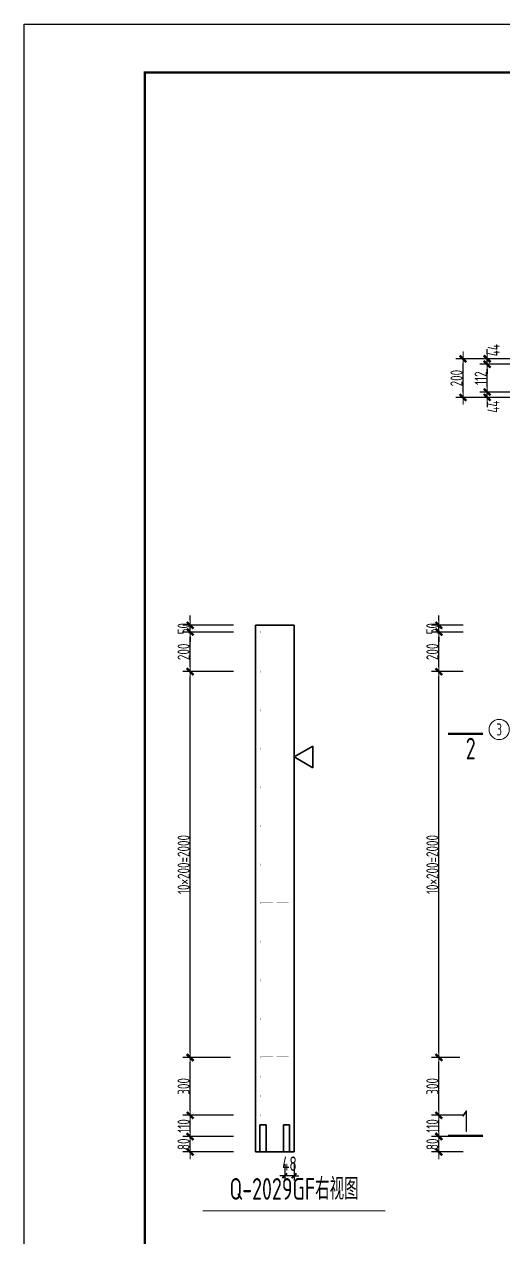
# Model space of a CAD drawing. Extents: x -85320 to 1679916, y -1321939 to 627.
# Drawn here: x 1261140 to 1271052, y -1170012 to -1144872 of the extents above; entities that cross this region are included whole.
import ezdxf
from ezdxf.enums import TextEntityAlignment as Align

# ---------------------------------------------------------------- set-up
doc = ezdxf.new("R2010")
doc.units = 0
doc.header["$LTSCALE"] = 1000
for name, color, linetype in [('BORDER', 7, 'Continuous'), ('图名', 85, 'Continuous'), ('手孔标注', 3, 'Continuous'), ('打印线框', 7, 'Continuous'), ('拉模', 7, 'Continuous'), ('砼墙', 3, 'Continuous')]:
    doc.layers.add(name, color=color, linetype=linetype)
for name, color, linetype, lineweight in [('直线', 7, 'Continuous', 18), ('预制墙图名', 7, 'Continuous', 18), ('预制墙墙身水平筋', 130, 'Continuous', 18), ('预制墙墙身纵向受力筋', 1, 'Continuous', 18), ('预制墙详图标注', 3, 'Continuous', 18), ('预制墙详图轮廓', 3, 'Continuous', 35)]:
    doc.layers.add(name, color=color, linetype=linetype, lineweight=lineweight)
doc.styles.add('TSSD_Dimension', font='tssdeng.shx', dxfattribs={"width": 0.7, "bigfont": 'hztxt.shx'})
doc.styles.add('样式 1', font='yjkeng.shx', dxfattribs={"width": 0.7, "bigfont": 'yjkchn.shx'})
doc.styles.add('样式 2', font='yjkeng.shx', dxfattribs={"width": 0.7, "bigfont": 'yjkchn.shx'})
doc.dimstyles.new('标注', dxfattribs={"dimtxt": 300, "dimasz": 100, "dimexe": 100, "dimexo": 250, "dimgap": 100, "dimtad": 1, "dimdec": 0, "dimlfac": 0.25, "dimzin": 0, "dimdsep": 46, "dimtxsty": 'TSSD_Dimension', "dimblk": 'ARCHTICK', "dimcen": 0, "dimdle": 100, "dimclrt": 7, "dimadec": 0, "dimazin": 0, "dimtfac": 1, "dimtdec": 0, "dimtix": 1, "dimtmove": 2, "dimatfit": 3, "dimfxl": 1, "dimtolj": 1, "dimtzin": 0, "dimarcsym": 0})
doc.dimstyles.new('盈建科结构', dxfattribs={"dimscale": 100, "dimtxt": 2.5, "dimasz": 1, "dimexe": 1.5, "dimexo": 0.625, "dimgap": 0.1, "dimtad": 1, "dimdec": 0, "dimrnd": 1, "dimzin": 0, "dimdsep": 46, "dimtxsty": '样式 1', "dimblk": '_yjkbk', "dimblk1": 'ARCHTICK', "dimblk2": 'ARCHTICK', "dimcen": 0.09, "dimadec": 0, "dimazin": 0, "dimtfac": 1, "dimtdec": 4, "dimtix": 1, "dimtmove": 2, "dimatfit": 3, "dimfxl": 1, "dimtolj": 1, "dimtzin": 0, "dimarcsym": 0})

# ---------------------------------------------------------------- blocks, each defined once
blk = doc.blocks.new('_yjkbk')
blk.add_line((-1, 0), (1.5, 0))
blk.add_lwpolyline([(-0.7, -0.7, 0.5, 0.5, 0), (0.7, 0.7, 0.5, 0.5, 0)], format="xyseb")
blk = doc.blocks.new('*D4805')
at = {"layer": 'Defpoints', "color": 0, "transparency": 16777216}
for p in [(1269729, -1167934), (1270229, -1167934), (1270229, -1168254)]:
    blk.add_point(p, dxfattribs=at)
at = {"layer": '预制墙详图标注', "color": 0, "lineweight": -2, "transparency": 16777216}
for p, q in [((1270229, -1167934), (1269579, -1167934)), ((1270229, -1168254), (1269579, -1168254)), ((1269729, -1168154), (1269729, -1168034))]:
    blk.add_line(p, q, dxfattribs=at)
at = {"layer": '预制墙详图标注', "color": 0, "lineweight": -2, "transparency": 16777216, "xscale": 100, "yscale": 100, "zscale": 100}
for p, rotation in [((1269729, -1167934), 90), ((1269729, -1168254), 270)]:
    blk.add_blockref('_yjkbk', p, dxfattribs=dict(at, rotation=rotation))
at = {"layer": '预制墙详图标注', "color": 0, "transparency": 16777216, "insert": (1269719, -1168094), "char_height": 250, "attachment_point": 8, "rotation": 90, "style": '样式 1'}
blk.add_mtext('\\A1;80', dxfattribs=at)
blk = doc.blocks.new('_ArchTick')
at = {"color": 0, "linetype": 'ByBlock', "const_width": 0.4}
blk.add_lwpolyline([(-0.5, -0.5), (0.5, 0.5)], dxfattribs=at)
blk = doc.blocks.new('*D4806')
at = {"layer": 'Defpoints', "color": 0, "transparency": 16777216}
for p in [(1269729, -1167494), (1270229, -1167494), (1270229, -1167934)]:
    blk.add_point(p, dxfattribs=at)
at = {"layer": '预制墙详图标注', "color": 0, "lineweight": -2, "transparency": 16777216}
for p, q in [((1270229, -1167494), (1269579, -1167494)), ((1269729, -1167834), (1269729, -1167594)), ((1270229, -1167934), (1269579, -1167934))]:
    blk.add_line(p, q, dxfattribs=at)
at = {"layer": '预制墙详图标注', "color": 0, "lineweight": -2, "transparency": 16777216, "xscale": 100, "yscale": 100, "zscale": 100}
for p, rotation in [((1269729, -1167494), 90), ((1269729, -1167934), 270)]:
    blk.add_blockref('_yjkbk', p, dxfattribs=dict(at, rotation=rotation))
at = {"layer": '预制墙详图标注', "color": 0, "transparency": 16777216, "insert": (1269719, -1167714), "char_height": 250, "attachment_point": 8, "rotation": 90, "style": '样式 1'}
blk.add_mtext('\\A1;110', dxfattribs=at)
blk = doc.blocks.new('*D4807')
at = {"layer": 'Defpoints', "color": 0, "transparency": 16777216}
for p in [(1269729, -1166294), (1270229, -1166294), (1270229, -1167494)]:
    blk.add_point(p, dxfattribs=at)
at = {"layer": '预制墙详图标注', "color": 0, "lineweight": -2, "transparency": 16777216}
for p, q in [((1270166, -1166294), (1269579, -1166294)), ((1269729, -1167394), (1269729, -1166394)), ((1270166, -1167494), (1269579, -1167494))]:
    blk.add_line(p, q, dxfattribs=at)
at = {"layer": '预制墙详图标注', "color": 0, "lineweight": -2, "transparency": 16777216, "xscale": 100, "yscale": 100, "zscale": 100}
for p, rotation in [((1269729, -1166294), 90), ((1269729, -1167494), 270)]:
    blk.add_blockref('_yjkbk', p, dxfattribs=dict(at, rotation=rotation))
at = {"layer": '预制墙详图标注', "color": 0, "transparency": 16777216, "insert": (1269719, -1166894), "char_height": 250, "attachment_point": 8, "rotation": 90, "style": '样式 1'}
blk.add_mtext('\\A1;300', dxfattribs=at)
blk = doc.blocks.new('*D4808')
at = {"layer": 'Defpoints', "color": 0, "transparency": 16777216}
for p in [(1269729, -1158294), (1270229, -1158294), (1270229, -1166294)]:
    blk.add_point(p, dxfattribs=at)
at = {"layer": '预制墙详图标注', "color": 0, "lineweight": -2, "transparency": 16777216}
for p, q in [((1270166, -1158294), (1269579, -1158294)), ((1269729, -1166194), (1269729, -1158394)), ((1270166, -1166294), (1269579, -1166294))]:
    blk.add_line(p, q, dxfattribs=at)
at = {"layer": '预制墙详图标注', "color": 0, "lineweight": -2, "transparency": 16777216, "xscale": 100, "yscale": 100, "zscale": 100}
for p, rotation in [((1269729, -1158294), 90), ((1269729, -1166294), 270)]:
    blk.add_blockref('_yjkbk', p, dxfattribs=dict(at, rotation=rotation))
at = {"layer": '预制墙详图标注', "color": 0, "transparency": 16777216, "insert": (1269719, -1162294), "char_height": 250, "attachment_point": 8, "rotation": 90, "style": '样式 1'}
blk.add_mtext('\\A1;10×200=2000', dxfattribs=at)
blk = doc.blocks.new('*D4820')
at = {"layer": 'Defpoints', "color": 0, "transparency": 16777216}
for p in [(1264576, -1167934), (1265476, -1167934), (1265476, -1168254)]:
    blk.add_point(p, dxfattribs=at)
at = {"layer": '预制墙详图标注', "color": 0, "lineweight": -2, "transparency": 16777216}
for p, q in [((1265476, -1167934), (1264426, -1167934)), ((1265476, -1168254), (1264426, -1168254)), ((1264576, -1168154), (1264576, -1168034))]:
    blk.add_line(p, q, dxfattribs=at)
at = {"layer": '预制墙详图标注', "color": 0, "lineweight": -2, "transparency": 16777216, "xscale": 100, "yscale": 100, "zscale": 100}
for p, rotation in [((1264576, -1167934), 90), ((1264576, -1168254), 270)]:
    blk.add_blockref('_yjkbk', p, dxfattribs=dict(at, rotation=rotation))
at = {"layer": '预制墙详图标注', "color": 0, "transparency": 16777216, "insert": (1264566, -1168094), "char_height": 250, "attachment_point": 8, "rotation": 90, "style": '样式 1'}
blk.add_mtext('\\A1;80', dxfattribs=at)
blk = doc.blocks.new('*D4821')
at = {"layer": 'Defpoints', "color": 0, "transparency": 16777216}
for p in [(1264576, -1167494), (1265476, -1167494), (1265476, -1167934)]:
    blk.add_point(p, dxfattribs=at)
at = {"layer": '预制墙详图标注', "color": 0, "lineweight": -2, "transparency": 16777216}
for p, q in [((1265476, -1167494), (1264426, -1167494)), ((1264576, -1167834), (1264576, -1167594)), ((1265476, -1167934), (1264426, -1167934))]:
    blk.add_line(p, q, dxfattribs=at)
at = {"layer": '预制墙详图标注', "color": 0, "lineweight": -2, "transparency": 16777216, "xscale": 100, "yscale": 100, "zscale": 100}
for p, rotation in [((1264576, -1167494), 90), ((1264576, -1167934), 270)]:
    blk.add_blockref('_yjkbk', p, dxfattribs=dict(at, rotation=rotation))
at = {"layer": '预制墙详图标注', "color": 0, "transparency": 16777216, "insert": (1264566, -1167714), "char_height": 250, "attachment_point": 8, "rotation": 90, "style": '样式 1'}
blk.add_mtext('\\A1;110', dxfattribs=at)
blk = doc.blocks.new('*D4822')
at = {"layer": 'Defpoints', "color": 0, "transparency": 16777216}
for p in [(1264576, -1166294), (1265476, -1166294), (1265476, -1167494)]:
    blk.add_point(p, dxfattribs=at)
at = {"layer": '预制墙详图标注', "color": 0, "lineweight": -2, "transparency": 16777216}
for p, q in [((1265413, -1166294), (1264426, -1166294)), ((1264576, -1167394), (1264576, -1166394)), ((1265413, -1167494), (1264426, -1167494))]:
    blk.add_line(p, q, dxfattribs=at)
at = {"layer": '预制墙详图标注', "color": 0, "lineweight": -2, "transparency": 16777216, "xscale": 100, "yscale": 100, "zscale": 100}
for p, rotation in [((1264576, -1166294), 90), ((1264576, -1167494), 270)]:
    blk.add_blockref('_yjkbk', p, dxfattribs=dict(at, rotation=rotation))
at = {"layer": '预制墙详图标注', "color": 0, "transparency": 16777216, "insert": (1264566, -1166894), "char_height": 250, "attachment_point": 8, "rotation": 90, "style": '样式 1'}
blk.add_mtext('\\A1;300', dxfattribs=at)
blk = doc.blocks.new('*D4823')
at = {"layer": 'Defpoints', "color": 0, "transparency": 16777216}
for p in [(1264576, -1158294), (1265476, -1158294), (1265476, -1166294)]:
    blk.add_point(p, dxfattribs=at)
at = {"layer": '预制墙详图标注', "color": 0, "lineweight": -2, "transparency": 16777216}
for p, q in [((1265413, -1158294), (1264426, -1158294)), ((1264576, -1166194), (1264576, -1158394)), ((1265413, -1166294), (1264426, -1166294))]:
    blk.add_line(p, q, dxfattribs=at)
at = {"layer": '预制墙详图标注', "color": 0, "lineweight": -2, "transparency": 16777216, "xscale": 100, "yscale": 100, "zscale": 100}
for p, rotation in [((1264576, -1158294), 90), ((1264576, -1166294), 270)]:
    blk.add_blockref('_yjkbk', p, dxfattribs=dict(at, rotation=rotation))
at = {"layer": '预制墙详图标注', "color": 0, "transparency": 16777216, "insert": (1264566, -1162294), "char_height": 250, "attachment_point": 8, "rotation": 90, "style": '样式 1'}
blk.add_mtext('\\A1;10×200=2000', dxfattribs=at)
blk = doc.blocks.new('*D4750')
at = {"layer": 'Defpoints', "color": 0, "transparency": 16777216}
for p in [(1266537, -1168254), (1266729, -1168254), (1266537, -1168747)]:
    blk.add_point(p, dxfattribs=at)
at = {"layer": '手孔标注', "color": 0, "lineweight": -2, "transparency": 16777216}
for p, q in [((1266537, -1168504), (1266537, -1168847)), ((1266729, -1168504), (1266729, -1168847)), ((1266537, -1168747), (1266437, -1168747)), ((1266729, -1168747), (1266537, -1168747)), ((1266729, -1168747), (1266829, -1168747))]:
    blk.add_line(p, q, dxfattribs=at)
at = {"layer": '手孔标注', "color": 0, "lineweight": -2, "transparency": 16777216, "xscale": 100, "yscale": 100, "zscale": 100}
blk.add_blockref('_ArchTick', (1266537, -1168747), dxfattribs=at)
at = {"layer": '手孔标注', "color": 0, "lineweight": -2, "transparency": 16777216, "xscale": 100, "yscale": 100, "zscale": 100, "rotation": 180}
blk.add_blockref('_ArchTick', (1266729, -1168747), dxfattribs=at)
at = {"layer": '手孔标注', "color": 7, "lineweight": 0, "transparency": 16777216, "insert": (1266633, -1168497), "char_height": 300, "attachment_point": 5, "style": 'TSSD_Dimension'}
blk.add_mtext('\\A1;48', dxfattribs=at)
blk = doc.blocks.new('*D4751')
at = {"layer": 'Defpoints', "color": 0, "transparency": 16777216}
for p in [(1270729, -1152497), (1271229, -1152497), (1271229, -1152609)]:
    blk.add_point(p, dxfattribs=at)
at = {"layer": '预制墙详图标注', "color": 0, "lineweight": -2, "transparency": 16777216}
for p, q in [((1270729, -1152397), (1270729, -1152297)), ((1271229, -1152497), (1270579, -1152497)), ((1271229, -1152609), (1270579, -1152609)), ((1270729, -1152609), (1270729, -1152497)), ((1270729, -1152709), (1270729, -1152809))]:
    blk.add_line(p, q, dxfattribs=at)
at = {"layer": '预制墙详图标注', "color": 0, "lineweight": -2, "transparency": 16777216, "xscale": 100, "yscale": 100, "zscale": 100}
for p, rotation in [((1270729, -1152497), 270), ((1270729, -1152609), 90)]:
    blk.add_blockref('_yjkbk', p, dxfattribs=dict(at, rotation=rotation))
at = {"layer": '预制墙详图标注', "color": 0, "transparency": 16777216, "insert": (1270985, -1152802), "char_height": 250, "attachment_point": 8, "rotation": 90, "style": '样式 1'}
blk.add_mtext('\\A1;44', dxfattribs=at)
blk = doc.blocks.new('*D4752')
at = {"layer": 'Defpoints', "color": 0, "transparency": 16777216}
for p in [(1270729, -1151921), (1271229, -1151921), (1271229, -1152497)]:
    blk.add_point(p, dxfattribs=at)
at = {"layer": '预制墙详图标注', "color": 0, "lineweight": -2, "transparency": 16777216}
for p, q in [((1271229, -1151921), (1270579, -1151921)), ((1270729, -1152397), (1270729, -1152021)), ((1271229, -1152497), (1270579, -1152497))]:
    blk.add_line(p, q, dxfattribs=at)
at = {"layer": '预制墙详图标注', "color": 0, "lineweight": -2, "transparency": 16777216, "xscale": 100, "yscale": 100, "zscale": 100}
for p, rotation in [((1270729, -1151921), 90), ((1270729, -1152497), 270)]:
    blk.add_blockref('_yjkbk', p, dxfattribs=dict(at, rotation=rotation))
at = {"layer": '预制墙详图标注', "color": 0, "transparency": 16777216, "insert": (1270719, -1152209), "char_height": 250, "attachment_point": 8, "rotation": 90, "style": '样式 1'}
blk.add_mtext('\\A1;112', dxfattribs=at)
blk = doc.blocks.new('*D4753')
at = {"layer": 'Defpoints', "color": 0, "transparency": 16777216}
for p in [(1270729, -1151809), (1271229, -1151809), (1271229, -1151921)]:
    blk.add_point(p, dxfattribs=at)
at = {"layer": '预制墙详图标注', "color": 0, "lineweight": -2, "transparency": 16777216}
for p, q in [((1270729, -1151709), (1270729, -1151609)), ((1271229, -1151809), (1270579, -1151809)), ((1270729, -1151921), (1270729, -1151809)), ((1271229, -1151921), (1270579, -1151921)), ((1270729, -1152021), (1270729, -1152121))]:
    blk.add_line(p, q, dxfattribs=at)
at = {"layer": '预制墙详图标注', "color": 0, "lineweight": -2, "transparency": 16777216, "xscale": 100, "yscale": 100, "zscale": 100}
for p, rotation in [((1270729, -1151809), 270), ((1270729, -1151921), 90)]:
    blk.add_blockref('_yjkbk', p, dxfattribs=dict(at, rotation=rotation))
at = {"layer": '预制墙详图标注', "color": 0, "transparency": 16777216, "insert": (1270989, -1151630), "char_height": 250, "attachment_point": 8, "rotation": 90, "style": '样式 1'}
blk.add_mtext('\\A1;44', dxfattribs=at)
blk = doc.blocks.new('*D4754')
at = {"layer": 'Defpoints', "color": 0, "transparency": 16777216}
for p in [(1270229, -1151809), (1270729, -1151809), (1270729, -1152609)]:
    blk.add_point(p, dxfattribs=at)
at = {"layer": '预制墙详图标注', "color": 0, "lineweight": -2, "transparency": 16777216}
for p, q in [((1270666, -1151809), (1270079, -1151809)), ((1270229, -1152509), (1270229, -1151909)), ((1270666, -1152609), (1270079, -1152609))]:
    blk.add_line(p, q, dxfattribs=at)
at = {"layer": '预制墙详图标注', "color": 0, "lineweight": -2, "transparency": 16777216, "xscale": 100, "yscale": 100, "zscale": 100}
for p, rotation in [((1270229, -1151809), 90), ((1270229, -1152609), 270)]:
    blk.add_blockref('_yjkbk', p, dxfattribs=dict(at, rotation=rotation))
at = {"layer": '预制墙详图标注', "color": 0, "transparency": 16777216, "insert": (1270219, -1152209), "char_height": 250, "attachment_point": 8, "rotation": 90, "style": '样式 1'}
blk.add_mtext('\\A1;200', dxfattribs=at)
blk = doc.blocks.new('*D4765')
at = {"layer": 'Defpoints', "color": 0, "transparency": 16777216}
for p in [(1269729, -1157474), (1270229, -1157474), (1270229, -1158294)]:
    blk.add_point(p, dxfattribs=at)
at = {"layer": '预制墙详图标注', "color": 0, "lineweight": -2, "transparency": 16777216}
for p, q in [((1270229, -1157474), (1269579, -1157474)), ((1269729, -1158194), (1269729, -1157574)), ((1270229, -1158294), (1269579, -1158294))]:
    blk.add_line(p, q, dxfattribs=at)
at = {"layer": '预制墙详图标注', "color": 0, "lineweight": -2, "transparency": 16777216, "xscale": 100, "yscale": 100, "zscale": 100}
for p, rotation in [((1269729, -1157474), 90), ((1269729, -1158294), 270)]:
    blk.add_blockref('_yjkbk', p, dxfattribs=dict(at, rotation=rotation))
at = {"layer": '预制墙详图标注', "color": 0, "transparency": 16777216, "insert": (1269719, -1157884), "char_height": 250, "attachment_point": 8, "rotation": 90, "style": '样式 1'}
blk.add_mtext('\\A1;200', dxfattribs=at)
blk = doc.blocks.new('*D4766')
at = {"layer": 'Defpoints', "color": 0, "transparency": 16777216}
for p in [(1269729, -1157334), (1270229, -1157334), (1270229, -1157474)]:
    blk.add_point(p, dxfattribs=at)
at = {"layer": '预制墙详图标注', "color": 0, "lineweight": -2, "transparency": 16777216}
for p, q in [((1269729, -1157234), (1269729, -1157134)), ((1270229, -1157334), (1269579, -1157334)), ((1269729, -1157474), (1269729, -1157334)), ((1270229, -1157474), (1269579, -1157474)), ((1269729, -1157574), (1269729, -1157674))]:
    blk.add_line(p, q, dxfattribs=at)
at = {"layer": '预制墙详图标注', "color": 0, "lineweight": -2, "transparency": 16777216, "xscale": 100, "yscale": 100, "zscale": 100}
for p, rotation in [((1269729, -1157334), 270), ((1269729, -1157474), 90)]:
    blk.add_blockref('_yjkbk', p, dxfattribs=dict(at, rotation=rotation))
at = {"layer": '预制墙详图标注', "color": 0, "transparency": 16777216, "insert": (1269719, -1157404), "char_height": 250, "attachment_point": 8, "rotation": 90, "style": '样式 1'}
blk.add_mtext('\\A1;50', dxfattribs=at)
blk = doc.blocks.new('*D4767')
at = {"layer": 'Defpoints', "color": 0, "transparency": 16777216}
for p in [(1264576, -1157474), (1265476, -1157474), (1265476, -1158294)]:
    blk.add_point(p, dxfattribs=at)
at = {"layer": '预制墙详图标注', "color": 0, "lineweight": -2, "transparency": 16777216}
for p, q in [((1265476, -1157474), (1264426, -1157474)), ((1264576, -1158194), (1264576, -1157574)), ((1265476, -1158294), (1264426, -1158294))]:
    blk.add_line(p, q, dxfattribs=at)
at = {"layer": '预制墙详图标注', "color": 0, "lineweight": -2, "transparency": 16777216, "xscale": 100, "yscale": 100, "zscale": 100}
for p, rotation in [((1264576, -1157474), 90), ((1264576, -1158294), 270)]:
    blk.add_blockref('_yjkbk', p, dxfattribs=dict(at, rotation=rotation))
at = {"layer": '预制墙详图标注', "color": 0, "transparency": 16777216, "insert": (1264566, -1157884), "char_height": 250, "attachment_point": 8, "rotation": 90, "style": '样式 1'}
blk.add_mtext('\\A1;200', dxfattribs=at)
blk = doc.blocks.new('*D4768')
at = {"layer": 'Defpoints', "color": 0, "transparency": 16777216}
for p in [(1264576, -1157334), (1265476, -1157334), (1265476, -1157474)]:
    blk.add_point(p, dxfattribs=at)
at = {"layer": '预制墙详图标注', "color": 0, "lineweight": -2, "transparency": 16777216}
for p, q in [((1264576, -1157234), (1264576, -1157134)), ((1265476, -1157334), (1264426, -1157334)), ((1264576, -1157474), (1264576, -1157334)), ((1265476, -1157474), (1264426, -1157474)), ((1264576, -1157574), (1264576, -1157674))]:
    blk.add_line(p, q, dxfattribs=at)
at = {"layer": '预制墙详图标注', "color": 0, "lineweight": -2, "transparency": 16777216, "xscale": 100, "yscale": 100, "zscale": 100}
for p, rotation in [((1264576, -1157334), 270), ((1264576, -1157474), 90)]:
    blk.add_blockref('_yjkbk', p, dxfattribs=dict(at, rotation=rotation))
at = {"layer": '预制墙详图标注', "color": 0, "transparency": 16777216, "insert": (1264566, -1157404), "char_height": 250, "attachment_point": 8, "rotation": 90, "style": '样式 1'}
blk.add_mtext('\\A1;50', dxfattribs=at)
blk = doc.blocks.new('图框1')
at = {"layer": 'BORDER', "const_width": 50}
blk.add_lwpolyline([(1377779, -823089), (1377779, -783089), (1433679, -783089), (1433679, -823089)], close=True, dxfattribs=at)

msp = doc.modelspace()

# ---------------------------------------------------------------- linework, layer by layer
at = {"layer": '图名', "lineweight": 50}
for p, q in [((1270641.234, -1159584.354), (1269921.234, -1159584.354)), ((1270641.234, -1167922.354), (1269921.234, -1167922.354))]:
    msp.add_line(p, q, dxfattribs=at)
at = {"layer": '打印线框', "color": 1}
msp.add_lwpolyline([(1261139.782, -1186871.677), (1261139.782, -1144871.677), (1320539.782, -1144871.677), (1320539.782, -1186871.677)], close=True, dxfattribs=at)
at = {"layer": '直线', "lineweight": 18}
msp.add_circle((1270978.734, -1159494.077), 210, dxfattribs=at)
at = {"layer": '砼墙', "lineweight": 35}
for p, q in [((1266020.734, -1168254.354), (1266020.734, -1167694.354)), ((1266148.734, -1167694.354), (1266020.734, -1167694.354)), ((1266020.734, -1168254.354), (1266020.734, -1167694.354)), ((1266148.734, -1167694.354), (1266020.734, -1167694.354)), ((1266020.734, -1168254.354), (1266020.734, -1167694.354)), ((1266148.734, -1167694.354), (1266020.734, -1167694.354)), ((1266020.734, -1168254.354), (1266020.734, -1167694.354)), ((1266148.734, -1167694.354), (1266020.734, -1167694.354)), ((1266020.734, -1168254.354), (1266020.734, -1167694.354)), ((1266148.734, -1167694.354), (1266020.734, -1167694.354)), ((1266148.734, -1168254.354), (1266148.734, -1167694.354)), ((1266148.734, -1168254.354), (1266148.734, -1167694.354)), ((1266148.734, -1168254.354), (1266148.734, -1167694.354)), ((1266148.734, -1168254.354), (1266148.734, -1167694.354)), ((1266148.734, -1168254.354), (1266148.734, -1167694.354)), ((1266508.734, -1168254.354), (1266508.734, -1167694.354)), ((1266636.734, -1167694.354), (1266508.734, -1167694.354)), ((1266508.734, -1168254.354), (1266508.734, -1167694.354)), ((1266636.734, -1167694.354), (1266508.734, -1167694.354)), ((1266508.734, -1168254.354), (1266508.734, -1167694.354)), ((1266636.734, -1167694.354), (1266508.734, -1167694.354)), ((1266508.734, -1168254.354), (1266508.734, -1167694.354)), ((1266636.734, -1167694.354), (1266508.734, -1167694.354)), ((1266636.734, -1168254.354), (1266636.734, -1167694.354)), ((1266636.734, -1168254.354), (1266636.734, -1167694.354)), ((1266636.734, -1168254.354), (1266636.734, -1167694.354)), ((1266636.734, -1168254.354), (1266636.734, -1167694.354))]:
    msp.add_line(p, q, dxfattribs=at)
at = {"layer": '预制墙图名', "lineweight": 18}
msp.add_line((1268616.813, -1169476.248), (1264840.656, -1169476.248), dxfattribs=at)
at = {"layer": '预制墙墙身水平筋', "lineweight": 18, "const_width": 0.18}
for points in [[(1266290.451, -1157454.354), (1266040.734, -1157454.354), (1266040.734, -1157494.354), (1266290.451, -1157494.354), (1266290.451, -1157454.354), (1266040.734, -1157454.354), (1266040.734, -1157494.354), (1266290.451, -1157494.354)], [(1266367.018, -1157494.354), (1266616.734, -1157494.354), (1266616.734, -1157454.354), (1266367.018, -1157454.354), (1266367.018, -1157494.354), (1266616.734, -1157494.354), (1266616.734, -1157454.354), (1266367.018, -1157454.354)], [(1266290.451, -1158274.354), (1266040.734, -1158274.354), (1266040.734, -1158314.354), (1266290.451, -1158314.354), (1266290.451, -1158274.354), (1266040.734, -1158274.354), (1266040.734, -1158314.354), (1266290.451, -1158314.354)], [(1266367.018, -1158314.354), (1266616.734, -1158314.354), (1266616.734, -1158274.354), (1266367.018, -1158274.354), (1266367.018, -1158314.354), (1266616.734, -1158314.354), (1266616.734, -1158274.354), (1266367.018, -1158274.354)], [(1266290.451, -1159074.354), (1266040.734, -1159074.354), (1266040.734, -1159114.354), (1266290.451, -1159114.354), (1266290.451, -1159074.354), (1266040.734, -1159074.354), (1266040.734, -1159114.354), (1266290.451, -1159114.354)], [(1266367.018, -1159114.354), (1266616.734, -1159114.354), (1266616.734, -1159074.354), (1266367.018, -1159074.354), (1266367.018, -1159114.354), (1266616.734, -1159114.354), (1266616.734, -1159074.354), (1266367.018, -1159074.354)], [(1266290.451, -1159874.354), (1266040.734, -1159874.354), (1266040.734, -1159914.354), (1266290.451, -1159914.354), (1266290.451, -1159874.354), (1266040.734, -1159874.354), (1266040.734, -1159914.354), (1266290.451, -1159914.354)], [(1266367.018, -1159914.354), (1266616.734, -1159914.354), (1266616.734, -1159874.354), (1266367.018, -1159874.354), (1266367.018, -1159914.354), (1266616.734, -1159914.354), (1266616.734, -1159874.354), (1266367.018, -1159874.354)], [(1266290.451, -1160674.354), (1266040.734, -1160674.354), (1266040.734, -1160714.354), (1266290.451, -1160714.354), (1266290.451, -1160674.354), (1266040.734, -1160674.354), (1266040.734, -1160714.354), (1266290.451, -1160714.354)], [(1266367.018, -1160714.354), (1266616.734, -1160714.354), (1266616.734, -1160674.354), (1266367.018, -1160674.354), (1266367.018, -1160714.354), (1266616.734, -1160714.354), (1266616.734, -1160674.354), (1266367.018, -1160674.354)], [(1266290.451, -1161474.354), (1266040.734, -1161474.354), (1266040.734, -1161514.354), (1266290.451, -1161514.354), (1266290.451, -1161474.354), (1266040.734, -1161474.354), (1266040.734, -1161514.354), (1266290.451, -1161514.354)], [(1266367.018, -1161514.354), (1266616.734, -1161514.354), (1266616.734, -1161474.354), (1266367.018, -1161474.354), (1266367.018, -1161514.354), (1266616.734, -1161514.354), (1266616.734, -1161474.354), (1266367.018, -1161474.354)], [(1266290.451, -1162274.354), (1266040.734, -1162274.354), (1266040.734, -1162314.354), (1266290.451, -1162314.354), (1266290.451, -1162274.354), (1266040.734, -1162274.354), (1266040.734, -1162314.354), (1266290.451, -1162314.354)], [(1266367.018, -1162314.354), (1266616.734, -1162314.354), (1266616.734, -1162274.354), (1266367.018, -1162274.354), (1266367.018, -1162314.354), (1266616.734, -1162314.354), (1266616.734, -1162274.354), (1266367.018, -1162274.354)], [(1266290.451, -1163074.354), (1266040.734, -1163074.354), (1266040.734, -1163114.354), (1266290.451, -1163114.354), (1266290.451, -1163074.354), (1266040.734, -1163074.354), (1266040.734, -1163114.354), (1266290.451, -1163114.354)], [(1266367.018, -1163114.354), (1266616.734, -1163114.354), (1266616.734, -1163074.354), (1266367.018, -1163074.354), (1266367.018, -1163114.354), (1266616.734, -1163114.354), (1266616.734, -1163074.354), (1266367.018, -1163074.354)], [(1266290.451, -1163874.354), (1266040.734, -1163874.354), (1266040.734, -1163914.354), (1266290.451, -1163914.354), (1266290.451, -1163874.354), (1266040.734, -1163874.354), (1266040.734, -1163914.354), (1266290.451, -1163914.354)], [(1266367.018, -1163914.354), (1266616.734, -1163914.354), (1266616.734, -1163874.354), (1266367.018, -1163874.354), (1266367.018, -1163914.354), (1266616.734, -1163914.354), (1266616.734, -1163874.354), (1266367.018, -1163874.354)], [(1266290.451, -1164674.354), (1266040.734, -1164674.354), (1266040.734, -1164714.354), (1266290.451, -1164714.354), (1266290.451, -1164674.354), (1266040.734, -1164674.354), (1266040.734, -1164714.354), (1266290.451, -1164714.354)], [(1266367.018, -1164714.354), (1266616.734, -1164714.354), (1266616.734, -1164674.354), (1266367.018, -1164674.354), (1266367.018, -1164714.354), (1266616.734, -1164714.354), (1266616.734, -1164674.354), (1266367.018, -1164674.354)], [(1266290.451, -1165474.354), (1266040.734, -1165474.354), (1266040.734, -1165514.354), (1266290.451, -1165514.354), (1266290.451, -1165474.354), (1266040.734, -1165474.354), (1266040.734, -1165514.354), (1266290.451, -1165514.354)], [(1266367.018, -1165514.354), (1266616.734, -1165514.354), (1266616.734, -1165474.354), (1266367.018, -1165474.354), (1266367.018, -1165514.354), (1266616.734, -1165514.354), (1266616.734, -1165474.354), (1266367.018, -1165474.354)], [(1266290.451, -1166274.354), (1266040.734, -1166274.354), (1266040.734, -1166314.354), (1266290.451, -1166314.354), (1266290.451, -1166274.354), (1266040.734, -1166274.354), (1266040.734, -1166314.354), (1266290.451, -1166314.354)], [(1266367.018, -1166314.354), (1266616.734, -1166314.354), (1266616.734, -1166274.354), (1266367.018, -1166274.354), (1266367.018, -1166314.354), (1266616.734, -1166314.354), (1266616.734, -1166274.354), (1266367.018, -1166274.354)], [(1266290.451, -1166674.354), (1266040.734, -1166674.354), (1266040.734, -1166714.354), (1266290.451, -1166714.354), (1266290.451, -1166674.354), (1266040.734, -1166674.354), (1266040.734, -1166714.354), (1266290.451, -1166714.354)], [(1266367.018, -1166714.354), (1266616.734, -1166714.354), (1266616.734, -1166674.354), (1266367.018, -1166674.354), (1266367.018, -1166714.354), (1266616.734, -1166714.354), (1266616.734, -1166674.354), (1266367.018, -1166674.354)], [(1266290.451, -1167074.354), (1266040.734, -1167074.354), (1266040.734, -1167114.354), (1266290.451, -1167114.354), (1266290.451, -1167074.354), (1266040.734, -1167074.354), (1266040.734, -1167114.354), (1266290.451, -1167114.354)], [(1266367.018, -1167114.354), (1266616.734, -1167114.354), (1266616.734, -1167074.354), (1266367.018, -1167074.354), (1266367.018, -1167114.354), (1266616.734, -1167114.354), (1266616.734, -1167074.354), (1266367.018, -1167074.354)], [(1266290.451, -1167474.354), (1266040.734, -1167474.354), (1266040.734, -1167514.354), (1266290.451, -1167514.354), (1266290.451, -1167474.354), (1266040.734, -1167474.354), (1266040.734, -1167514.354), (1266290.451, -1167514.354)], [(1266367.018, -1167514.354), (1266616.734, -1167514.354), (1266616.734, -1167474.354), (1266367.018, -1167474.354), (1266367.018, -1167514.354), (1266616.734, -1167514.354), (1266616.734, -1167474.354), (1266367.018, -1167474.354)], [(1266254.451, -1167914.354), (1266004.734, -1167914.354), (1266004.734, -1167954.354), (1266254.451, -1167954.354), (1266254.451, -1167914.354), (1266004.734, -1167914.354), (1266004.734, -1167954.354), (1266254.451, -1167954.354)], [(1266403.018, -1167954.354), (1266652.734, -1167954.354), (1266652.734, -1167914.354), (1266403.018, -1167914.354), (1266403.018, -1167954.354), (1266652.734, -1167954.354), (1266652.734, -1167914.354), (1266403.018, -1167914.354)]]:
    msp.add_lwpolyline(points, close=True, dxfattribs=at)
at = {"layer": '预制墙墙身纵向受力筋', "lineweight": 18, "const_width": 0.18}
for points in [[(1266116.734, -1167770.354), (1266116.734, -1156270.354), (1266052.734, -1156270.354), (1266052.734, -1167770.354)], [(1266604.734, -1167770.354), (1266604.734, -1156270.354), (1266540.734, -1156270.354), (1266540.734, -1167770.354)]]:
    msp.add_lwpolyline(points, close=True, dxfattribs=at)
at = {"layer": '预制墙详图标注', "lineweight": 35}
for p, q in [((1266728.734, -1160064.354), (1267118.446, -1159839.354)), ((1267118.446, -1159839.354), (1267118.446, -1160289.354)), ((1266728.734, -1160064.354), (1267118.446, -1160289.354))]:
    msp.add_line(p, q, dxfattribs=at)
at = {"layer": '预制墙详图轮廓', "lineweight": 35}
for p, q in [((1266728.734, -1157334.354), (1265928.734, -1157334.354)), ((1265928.734, -1168254.354), (1265928.734, -1157334.354)), ((1266728.734, -1168254.354), (1266728.734, -1157334.354)), ((1266728.734, -1168254.354), (1265928.734, -1168254.354))]:
    msp.add_line(p, q, dxfattribs=at)

# ---------------------------------------------------------------- block references
at = {"layer": '拉模', "color": 3}
msp.add_blockref('图框1', (-114139.167, -362782.983), dxfattribs=at)

# ---------------------------------------------------------------- texts
at = {"layer": '图名', "linetype": 'Continuous', "style": '样式 2', "width": 0.7}
for s, p in [('2', (1270491.234, -1160115.354)), ('1', (1270356.234, -1167841.354))]:
    msp.add_text(s, height=450, dxfattribs=at).set_placement(p, align=Align.RIGHT)
at = {"layer": '直线', "linetype": 'Continuous', "style": '样式 1', "width": 0.7}
msp.add_text('3', height=250, dxfattribs=at).set_placement((1270978.734, -1159494.077), align=Align.MIDDLE_CENTER)
at = {"layer": '预制墙图名', "linetype": 'Continuous', "style": '样式 2', "width": 0.7}
msp.add_text('Q-2029GF右视图', height=450, dxfattribs=at).set_placement((1266728.734, -1169379.354), align=Align.BOTTOM_CENTER)

# ---------------------------------------------------------------- dimensions: what is measured, and where the dimension line sits
at = {"layer": '手孔标注', "color": 3, "lineweight": 0}
dim = msp.add_linear_dim(base=(1266536.734, -1168746.768), p1=(1266728.734, -1168254.354), p2=(1266536.734, -1168254.354), angle=180, dimstyle='标注', dxfattribs=at)
dim.commit()
dim.dimension.update_dxf_attribs({"geometry": '*D4750', "text_midpoint": (1266632.734, -1168496.768)})
at = {"layer": '预制墙详图标注'}
for p1, p2, distance, override, picture, middle in [((1270728.734, -1152609.354), (1270728.734, -1151809.354), 500, {"dimscale": 100, "dimtxt": 2.5, "dimasz": 1, "dimexe": 1.5, "dimexo": 0.625, "dimgap": 0.1, "dimtad": 1, "dimlfac": 0.25, "dimrnd": 5, "dimdle": 0, "dimtix": 1, "dimfxlon": 0}, '*D4754', (1270093.734, -1152209.354)), ((1265475.519, -1167934.354), (1265475.519, -1167494.354), 900, {"dimscale": 100, "dimtxt": 2.5, "dimasz": 1, "dimexe": 1.5, "dimexo": 0, "dimgap": 0.1, "dimtad": 1, "dimlfac": 0.25, "dimrnd": 5, "dimdle": 0, "dimfxlon": 0}, '*D4821', (1264440.519, -1167714.354)), ((1270228.734, -1167934.354), (1270228.734, -1167494.354), 500, {"dimscale": 100, "dimtxt": 2.5, "dimasz": 1, "dimexe": 1.5, "dimexo": 0, "dimgap": 0.1, "dimtad": 1, "dimlfac": 0.25, "dimrnd": 5, "dimdle": 0, "dimfxlon": 0}, '*D4806', (1269593.734, -1167714.354)), ((1265475.519, -1168254.354), (1265475.519, -1167934.354), 900, {"dimscale": 100, "dimtxt": 2.5, "dimasz": 1, "dimexe": 1.5, "dimexo": 0, "dimgap": 0.1, "dimtad": 1, "dimlfac": 0.25, "dimrnd": 5, "dimdle": 0, "dimfxlon": 0}, '*D4820', (1264440.519, -1168094.354)), ((1270228.734, -1168254.354), (1270228.734, -1167934.354), 500, {"dimscale": 100, "dimtxt": 2.5, "dimasz": 1, "dimexe": 1.5, "dimexo": 0, "dimgap": 0.1, "dimtad": 1, "dimlfac": 0.25, "dimrnd": 5, "dimdle": 0, "dimfxlon": 0}, '*D4805', (1269593.734, -1168094.354))]:
    dim = msp.add_aligned_dim(p1=p1, p2=p2, distance=distance, dimstyle='盈建科结构', override=override, dxfattribs=at)
    dim.commit()
    dim.dimension.update_dxf_attribs({"geometry": picture, "text_midpoint": middle})
for base, p1, p2, picture, middle in [((1270728.734, -1151809.354), (1271228.734, -1151921.354), (1271228.734, -1151809.354), '*D4753', (1270863.734, -1151630.337)), ((1270728.734, -1152497.354), (1271228.734, -1152609.354), (1271228.734, -1152497.354), '*D4751', (1270859.554, -1152801.792))]:
    dim = msp.add_linear_dim(base=base, p1=p1, p2=p2, angle=90, text='44', dimstyle='盈建科结构', override={"dimexo": 0, "dimlfac": 0.25, "dimrnd": 5}, dxfattribs=at)
    dim.commit()
    dim.dimension.update_dxf_attribs({"geometry": picture, "text_midpoint": middle, "dimtype": 161})
for p1, p2, distance, text, override, picture, middle in [((1271228.734, -1152497.354), (1271228.734, -1151921.354), 500, '112', {"dimscale": 100, "dimtxt": 2.5, "dimasz": 1, "dimexe": 1.5, "dimexo": 0, "dimgap": 0.1, "dimtad": 1, "dimlfac": 0.25, "dimrnd": 5, "dimdle": 0, "dimfxlon": 0}, '*D4752', (1270593.734, -1152209.354)), ((1265475.519, -1157474.354), (1265475.519, -1157334.354), 900, '50', {"dimscale": 100, "dimtxt": 2.5, "dimasz": 1, "dimexe": 1.5, "dimexo": 0, "dimgap": 0.1, "dimtad": 1, "dimlfac": 0.25, "dimrnd": 5, "dimdle": 0, "dimfxlon": 0}, '*D4768', (1264440.519, -1157404.354)), ((1270228.734, -1157474.354), (1270228.734, -1157334.354), 500, '50', {"dimscale": 100, "dimtxt": 2.5, "dimasz": 1, "dimexe": 1.5, "dimexo": 0, "dimgap": 0.1, "dimtad": 1, "dimlfac": 0.25, "dimrnd": 5, "dimdle": 0, "dimfxlon": 0}, '*D4766', (1269593.734, -1157404.354)), ((1265475.519, -1158294.354), (1265475.519, -1157474.354), 900, '200', {"dimscale": 100, "dimtxt": 2.5, "dimasz": 1, "dimexe": 1.5, "dimexo": 0, "dimgap": 0.1, "dimtad": 1, "dimlfac": 0.25, "dimrnd": 5, "dimdle": 0, "dimfxlon": 0}, '*D4767', (1264440.519, -1157884.354)), ((1270228.734, -1158294.354), (1270228.734, -1157474.354), 500, '200', {"dimscale": 100, "dimtxt": 2.5, "dimasz": 1, "dimexe": 1.5, "dimexo": 0, "dimgap": 0.1, "dimtad": 1, "dimlfac": 0.25, "dimrnd": 5, "dimdle": 0, "dimfxlon": 0}, '*D4765', (1269593.734, -1157884.354)), ((1265475.519, -1166294.354), (1265475.519, -1158294.354), 900, '10×200=2000', {"dimscale": 100, "dimtxt": 2.5, "dimasz": 1, "dimexe": 1.5, "dimexo": 0.625, "dimgap": 0.1, "dimtad": 1, "dimlfac": 0.25, "dimrnd": 5, "dimdle": 0, "dimtix": 1, "dimfxlon": 0}, '*D4823', (1264440.519, -1162294.354)), ((1270228.734, -1166294.354), (1270228.734, -1158294.354), 500, '10×200=2000', {"dimscale": 100, "dimtxt": 2.5, "dimasz": 1, "dimexe": 1.5, "dimexo": 0.625, "dimgap": 0.1, "dimtad": 1, "dimlfac": 0.25, "dimrnd": 5, "dimdle": 0, "dimtix": 1, "dimfxlon": 0}, '*D4808', (1269593.734, -1162294.354)), ((1265475.519, -1167494.354), (1265475.519, -1166294.354), 900, '300', {"dimscale": 100, "dimtxt": 2.5, "dimasz": 1, "dimexe": 1.5, "dimexo": 0.625, "dimgap": 0.1, "dimtad": 1, "dimlfac": 0.25, "dimrnd": 5, "dimdle": 0, "dimtix": 1, "dimfxlon": 0}, '*D4822', (1264440.519, -1166894.354)), ((1270228.734, -1167494.354), (1270228.734, -1166294.354), 500, '300', {"dimscale": 100, "dimtxt": 2.5, "dimasz": 1, "dimexe": 1.5, "dimexo": 0.625, "dimgap": 0.1, "dimtad": 1, "dimlfac": 0.25, "dimrnd": 5, "dimdle": 0, "dimtix": 1, "dimfxlon": 0}, '*D4807', (1269593.734, -1166894.354))]:
    dim = msp.add_aligned_dim(p1=p1, p2=p2, distance=distance, text=text, dimstyle='盈建科结构', override=override, dxfattribs=at)
    dim.commit()
    dim.dimension.update_dxf_attribs({"geometry": picture, "text_midpoint": middle})

doc.saveas('drawing.dxf')
